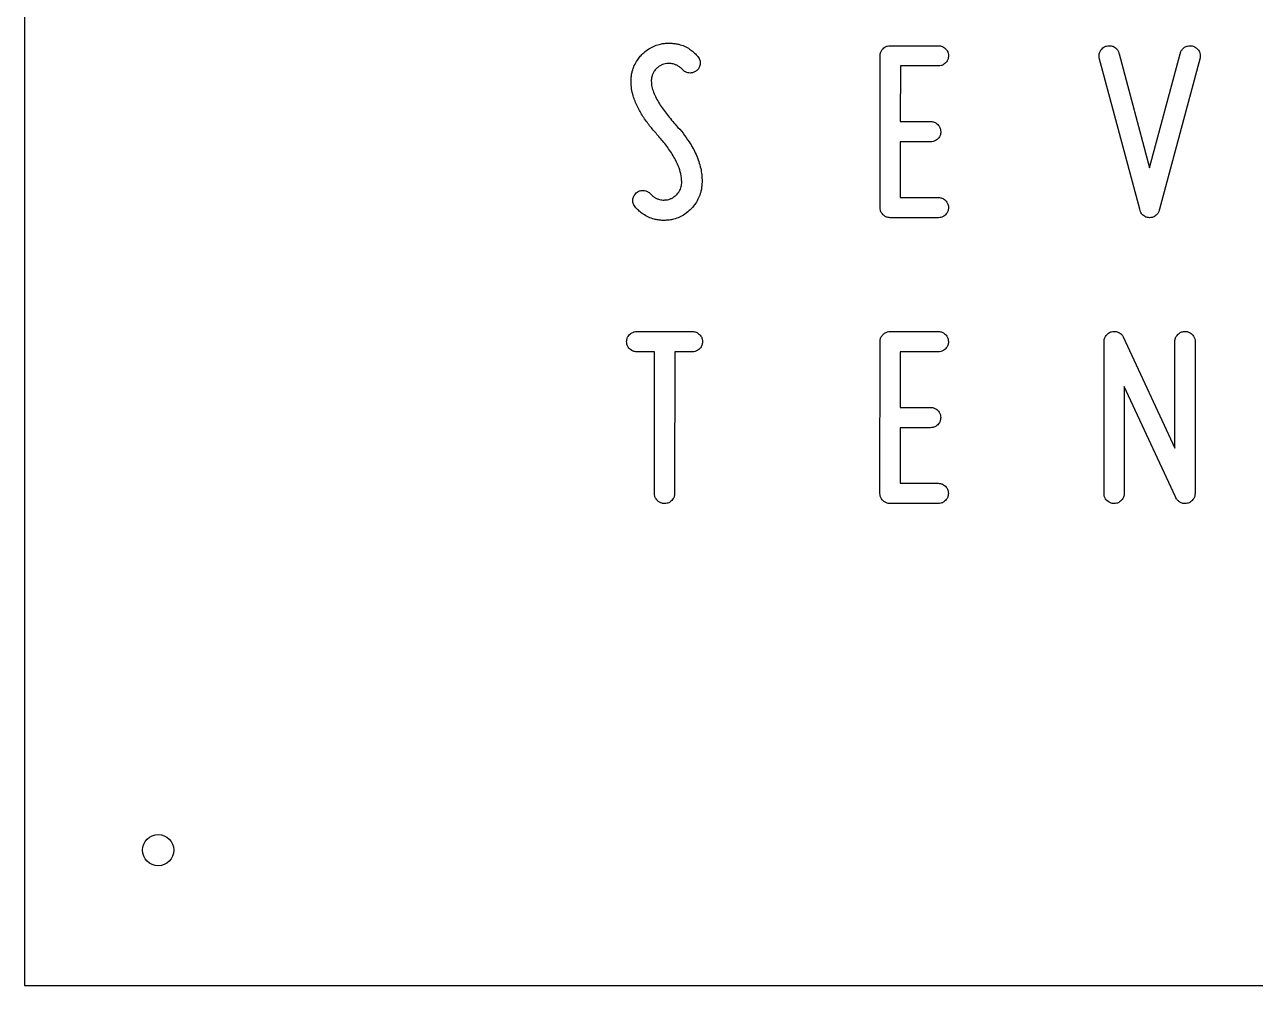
# Model space of a CAD drawing. Header units: millimetres. Extents: x 0 to 1221, y 0 to 920.
# Drawn here: x 0 to 305.3, y 0 to 238.3 of the extents above; entities that cross this region are included whole.
import ezdxf

# ---------------------------------------------------------------- set-up
doc = ezdxf.new("R2010")
doc.units = ezdxf.units.MM

msp = doc.modelspace()

# ---------------------------------------------------------------- linework, layer by layer
at = {"color": 7, "linetype": 'Continuous', "lineweight": 25}
for p, q in [((0, 920), (0, 0)), ((159.79, 233.67), (160.35, 233.67)), ((214.74, 233.04), (226.69, 233.04)), ((212.22, 192.89), (212.23, 230.53)), ((276.64, 192.48), (266.58, 230)), ((271.54, 231), (279.09, 202.71)), ((279.09, 202.71), (286.66, 231)), ((291.61, 229.99), (281.53, 192.48)), ((160.1, 228.62), (159.76, 228.62)), ((217.25, 228.02), (217.24, 214.22)), ((226.69, 228.02), (217.25, 228.02)), ((150.44, 224.2), (150.44, 224.73)), ((155.46, 224.48), (155.46, 224.23)), ((217.24, 214.22), (224.77, 214.22)), ((217.24, 209.2), (217.24, 195.4)), ((224.77, 209.2), (217.24, 209.2)), ((163.01, 198.94), (163.01, 199.32)), ((158.4, 194.77), (158.62, 194.77)), ((217.24, 195.4), (226.68, 195.4)), ((158.65, 189.72), (158.11, 189.72)), ((226.68, 190.38), (214.73, 190.38)), ((151.86, 162.15), (165.67, 162.15)), ((214.72, 162.15), (226.67, 162.15)), ((212.2, 122), (212.21, 159.64)), ((267.78, 122), (267.79, 159.68)), ((272.52, 160.87), (285.34, 133.26)), ((285.34, 133.26), (285.35, 159.67)), ((290.37, 159.67), (290.36, 121.97)), ((156.25, 157.13), (151.86, 157.13)), ((156.25, 122), (156.25, 157.13)), ((161.27, 157.13), (161.26, 122)), ((165.66, 157.13), (161.27, 157.13)), ((217.23, 157.13), (217.22, 143.33)), ((226.67, 157.13), (217.23, 157.13)), ((272.8, 148.54), (272.79, 122)), ((285.5, 121.12), (272.8, 148.54)), ((217.22, 143.33), (224.75, 143.33)), ((217.22, 138.31), (217.22, 124.51)), ((224.75, 138.31), (217.22, 138.31)), ((217.22, 124.51), (226.66, 124.51)), ((226.66, 119.49), (214.71, 119.49)), ((0, 0), (920, 0))]:
    msp.add_line(p, q, dxfattribs=at)
msp.add_circle((33.15, 33.55), 3.87, dxfattribs=at)
for points, knots in [([(153.58, 231.28), (154.04, 231.66), (154.89, 232.35), (156.33, 233.06), (157.61, 233.45), (158.78, 233.64), (159.45, 233.66), (159.79, 233.67)], [0, 0, 0, 0, 0.263858, 0.480406, 0.70329, 0.850803, 1, 1, 1, 1]), ([(160.35, 233.67), (160.68, 233.64), (161.33, 233.59), (162.45, 233.37), (163.7, 232.95), (164.92, 232.27), (165.98, 231.46), (166.56, 230.86), (166.85, 230.56)], [0, 0, 0, 0, 0.1322935, 0.2658783, 0.4617438, 0.6633159, 0.8302174, 1, 1, 1, 1]), ([(212.23, 230.53), (212.24, 230.71), (212.26, 231.14), (212.5, 231.78), (212.82, 232.14), (212.97, 232.3)], [0, 0, 0, 0, 0.266274, 0.667602, 1, 1, 1, 1]), ([(212.97, 232.3), (213.1, 232.42), (213.42, 232.71), (214.04, 232.99), (214.52, 233.03), (214.74, 233.04)], [0, 0, 0, 0, 0.266236, 0.669738, 1, 1, 1, 1]), ([(226.69, 233.04), (226.86, 233.03), (227.3, 233), (227.93, 232.76), (228.3, 232.44), (228.46, 232.3)], [0, 0, 0, 0, 0.266277, 0.667604, 1, 1, 1, 1]), ([(228.46, 232.3), (228.58, 232.17), (228.87, 231.84), (229.15, 231.23), (229.18, 230.74), (229.2, 230.53)], [0, 0, 0, 0, 0.266234, 0.66973, 1, 1, 1, 1]), ([(266.55, 230.53), (266.56, 230.71), (266.58, 231.15), (266.83, 231.78), (267.14, 232.14), (267.29, 232.3)], [0, 0, 0, 0, 0.266274, 0.667602, 1, 1, 1, 1]), ([(267.29, 232.3), (267.42, 232.42), (267.75, 232.72), (268.36, 232.99), (268.84, 233.03), (269.06, 233.04)], [0, 0, 0, 0, 0.266236, 0.669737, 1, 1, 1, 1]), ([(269.06, 233.04), (269.24, 233.03), (269.68, 233.01), (270.32, 232.77), (270.69, 232.46), (270.85, 232.32)], [0, 0, 0, 0, 0.265482, 0.679432, 1, 1, 1, 1]), ([(270.85, 232.32), (270.93, 232.22), (271.1, 232.03), (271.37, 231.6), (271.47, 231.24), (271.54, 231)], [0, 0, 0, 0, 0.258767, 0.517632, 1, 1, 1, 1]), ([(286.66, 231), (286.69, 231.13), (286.76, 231.39), (286.97, 231.85), (287.22, 232.13), (287.38, 232.32)], [0, 0, 0, 0, 0.263235, 0.526544, 1, 1, 1, 1]), ([(287.38, 232.32), (287.51, 232.43), (287.83, 232.72), (288.44, 232.99), (288.92, 233.02), (289.14, 233.04)], [0, 0, 0, 0, 0.267286, 0.66745, 1, 1, 1, 1]), ([(289.14, 233.04), (289.31, 233.03), (289.75, 233), (290.38, 232.76), (290.74, 232.44), (290.91, 232.3)], [0, 0, 0, 0, 0.266277, 0.667604, 1, 1, 1, 1]), ([(290.91, 232.3), (291.02, 232.17), (291.32, 231.84), (291.6, 231.22), (291.63, 230.74), (291.64, 230.53)], [0, 0, 0, 0, 0.266234, 0.669729, 1, 1, 1, 1]), ([(150.44, 224.73), (150.47, 225.06), (150.53, 225.71), (150.77, 226.86), (151.22, 228.15), (151.92, 229.4), (152.72, 230.45), (153.29, 231), (153.58, 231.28)], [0, 0, 0, 0, 0.1319, 0.264977, 0.469396, 0.679787, 0.838723, 1, 1, 1, 1]), ([(166.85, 230.56), (166.96, 230.41), (167.29, 230), (167.56, 229.33), (167.59, 228.82), (167.6, 228.65)], [0, 0, 0, 0, 0.276904, 0.746869, 1, 1, 1, 1]), ([(229.2, 230.53), (229.19, 230.35), (229.16, 229.91), (228.91, 229.29), (228.6, 228.93), (228.46, 228.77)], [0, 0, 0, 0, 0.2715307, 0.673325, 1, 1, 1, 1]), ([(266.58, 230), (266.58, 230.05), (266.57, 230.14), (266.55, 230.32), (266.55, 230.45), (266.55, 230.53)], [0, 0, 0, 0, 0.264144, 0.52828, 1, 1, 1, 1]), ([(291.64, 230.53), (291.64, 230.48), (291.64, 230.38), (291.64, 230.21), (291.62, 230.08), (291.61, 229.99)], [0, 0, 0, 0, 0.264129, 0.528262, 1, 1, 1, 1]), ([(156.9, 227.52), (156.68, 227.3), (156.31, 226.92), (155.9, 226.26), (155.57, 225.47), (155.5, 224.86), (155.46, 224.48)], [0, 0, 0, 0, 0.264868, 0.464464, 0.669882, 1, 1, 1, 1]), ([(159.76, 228.62), (159.48, 228.6), (158.97, 228.58), (158.26, 228.37), (157.56, 228.04), (157.14, 227.71), (156.9, 227.52)], [0, 0, 0, 0, 0.268, 0.484323, 0.706852, 1, 1, 1, 1]), ([(163.14, 227.2), (162.92, 227.41), (162.53, 227.79), (161.84, 228.19), (161.06, 228.51), (160.46, 228.58), (160.1, 228.62)], [0, 0, 0, 0, 0.265909, 0.474228, 0.688653, 1, 1, 1, 1]), ([(165.09, 226.26), (164.89, 226.28), (164.41, 226.32), (163.71, 226.63), (163.33, 227.02), (163.14, 227.2)], [0, 0, 0, 0, 0.271916, 0.643798, 1, 1, 1, 1]), ([(166.78, 226.92), (166.66, 226.82), (166.32, 226.54), (165.73, 226.3), (165.28, 226.27), (165.09, 226.26)], [0, 0, 0, 0, 0.264203, 0.695349, 1, 1, 1, 1]), ([(167.6, 228.65), (167.57, 228.47), (167.51, 228.01), (167.24, 227.39), (166.91, 227.05), (166.78, 226.92)], [0, 0, 0, 0, 0.275621, 0.718315, 1, 1, 1, 1]), ([(228.46, 228.77), (228.33, 228.65), (228.01, 228.35), (227.39, 228.07), (226.91, 228.03), (226.69, 228.02)], [0, 0, 0, 0, 0.268047, 0.666962, 1, 1, 1, 1]), ([(156.87, 211.05), (156.25, 211.76), (155.01, 213.17), (153.37, 215.46), (151.95, 217.93), (151.02, 220.25), (150.52, 222.37), (150.47, 223.58), (150.44, 224.2)], [0, 0, 0, 0, 0.187989, 0.377111, 0.565309, 0.757076, 0.87736, 1, 1, 1, 1]), ([(155.46, 224.23), (155.49, 223.77), (155.56, 222.84), (156.18, 220.93), (157.43, 218.59), (159.39, 215.87), (160.89, 214.16), (161.66, 213.28)], [0, 0, 0, 0, 0.106755, 0.217519, 0.467609, 0.724507, 1, 1, 1, 1]), ([(224.77, 214.22), (224.95, 214.21), (225.38, 214.18), (226.01, 213.94), (226.38, 213.62), (226.54, 213.48)], [0, 0, 0, 0, 0.266276, 0.667604, 1, 1, 1, 1]), ([(163.01, 199.32), (162.96, 199.98), (162.86, 201.33), (162.07, 203.64), (160.72, 206.16), (158.89, 208.73), (157.52, 210.3), (156.87, 211.05)], [0, 0, 0, 0, 0.146995, 0.300269, 0.537371, 0.779735, 1, 1, 1, 1]), ([(161.66, 213.28), (162.23, 212.63), (163.37, 211.33), (165.07, 208.95), (166.68, 206.07), (167.63, 203.26), (168.01, 201), (168.04, 199.94), (168.06, 199.41)], [0, 0, 0, 0, 0.165472, 0.331936, 0.560909, 0.796955, 0.897917, 1, 1, 1, 1]), ([(226.54, 213.48), (226.66, 213.35), (226.95, 213.02), (227.23, 212.41), (227.26, 211.92), (227.28, 211.71)], [0, 0, 0, 0, 0.266241, 0.669761, 1, 1, 1, 1]), ([(227.28, 211.71), (227.27, 211.53), (227.25, 211.1), (227, 210.46), (226.69, 210.1), (226.54, 209.94)], [0, 0, 0, 0, 0.266274, 0.667602, 1, 1, 1, 1]), ([(226.54, 209.94), (226.41, 209.82), (226.08, 209.52), (225.47, 209.25), (224.99, 209.21), (224.77, 209.2)], [0, 0, 0, 0, 0.266236, 0.669736, 1, 1, 1, 1]), ([(161.57, 195.93), (161.78, 196.15), (162.16, 196.52), (162.56, 197.17), (162.89, 197.94), (162.97, 198.56), (163.01, 198.94)], [0, 0, 0, 0, 0.26697, 0.461984, 0.662667, 1, 1, 1, 1]), ([(168.03, 198.66), (168, 198.33), (167.94, 197.68), (167.7, 196.54), (167.25, 195.26), (166.55, 194.02), (165.75, 192.97), (165.18, 192.41), (164.89, 192.14)], [0, 0, 0, 0, 0.1317073, 0.2646084, 0.4685763, 0.6784897, 0.83808, 1, 1, 1, 1]), ([(168.06, 199.41), (168.06, 199.35), (168.06, 199.22), (168.05, 198.97), (168.04, 198.78), (168.03, 198.66)], [0, 0, 0, 0, 0.250602, 0.501203, 1, 1, 1, 1]), ([(150.87, 194.77), (150.89, 194.95), (150.96, 195.41), (151.25, 196.03), (151.59, 196.39), (151.72, 196.53)], [0, 0, 0, 0, 0.263163, 0.7091, 1, 1, 1, 1]), ([(151.72, 196.53), (151.86, 196.64), (152.22, 196.93), (152.86, 197.13), (153.32, 197.15), (153.51, 197.16)], [0, 0, 0, 0, 0.285777, 0.705188, 1, 1, 1, 1]), ([(153.51, 197.16), (153.7, 197.13), (154.2, 197.05), (154.84, 196.72), (155.21, 196.38), (155.36, 196.25)], [0, 0, 0, 0, 0.276022, 0.724929, 1, 1, 1, 1]), ([(155.36, 196.25), (155.57, 196.03), (155.95, 195.64), (156.61, 195.23), (157.39, 194.89), (158.01, 194.82), (158.4, 194.77)], [0, 0, 0, 0, 0.266868, 0.464085, 0.667071, 1, 1, 1, 1]), ([(158.62, 194.77), (158.91, 194.79), (159.43, 194.81), (160.15, 195.03), (160.87, 195.37), (161.31, 195.72), (161.57, 195.93)], [0, 0, 0, 0, 0.268551, 0.479862, 0.697245, 1, 1, 1, 1]), ([(151.62, 192.86), (151.5, 193.01), (151.18, 193.42), (150.91, 194.09), (150.88, 194.6), (150.87, 194.77)], [0, 0, 0, 0, 0.276904, 0.746868, 1, 1, 1, 1]), ([(158.11, 189.72), (157.79, 189.75), (157.14, 189.81), (156.01, 190.05), (154.74, 190.49), (153.5, 191.19), (152.46, 191.99), (151.9, 192.57), (151.62, 192.86)], [0, 0, 0, 0, 0.131826, 0.264848, 0.467452, 0.675971, 0.836759, 1, 1, 1, 1]), ([(212.95, 191.12), (212.84, 191.25), (212.54, 191.58), (212.26, 192.19), (212.23, 192.67), (212.22, 192.89)], [0, 0, 0, 0, 0.266234, 0.66973, 1, 1, 1, 1]), ([(226.68, 195.4), (226.85, 195.39), (227.29, 195.36), (227.92, 195.12), (228.29, 194.8), (228.45, 194.66)], [0, 0, 0, 0, 0.266277, 0.667604, 1, 1, 1, 1]), ([(228.45, 194.66), (228.57, 194.53), (228.86, 194.2), (229.14, 193.59), (229.17, 193.1), (229.19, 192.89)], [0, 0, 0, 0, 0.266238, 0.66974, 1, 1, 1, 1]), ([(229.19, 192.89), (229.18, 192.71), (229.15, 192.27), (228.9, 191.65), (228.59, 191.29), (228.45, 191.13)], [0, 0, 0, 0, 0.271525, 0.673324, 1, 1, 1, 1]), ([(277.3, 191.13), (277.21, 191.24), (277.04, 191.46), (276.79, 191.9), (276.7, 192.26), (276.64, 192.48)], [0, 0, 0, 0, 0.271922, 0.544019, 1, 1, 1, 1]), ([(281.53, 192.48), (281.51, 192.35), (281.45, 192.1), (281.26, 191.64), (281.04, 191.35), (280.91, 191.16)], [0, 0, 0, 0, 0.264925, 0.5298674, 1, 1, 1, 1]), ([(164.89, 192.14), (164.42, 191.75), (163.58, 191.06), (162.14, 190.34), (160.86, 189.94), (159.68, 189.75), (158.99, 189.73), (158.65, 189.72)], [0, 0, 0, 0, 0.263706, 0.477893, 0.698342, 0.848275, 1, 1, 1, 1]), ([(214.73, 190.38), (214.55, 190.39), (214.11, 190.41), (213.48, 190.66), (213.12, 190.97), (212.95, 191.12)], [0, 0, 0, 0, 0.266277, 0.667604, 1, 1, 1, 1]), ([(228.45, 191.13), (228.32, 191.01), (228, 190.71), (227.38, 190.43), (226.9, 190.39), (226.68, 190.38)], [0, 0, 0, 0, 0.268047, 0.666962, 1, 1, 1, 1]), ([(279.09, 190.38), (278.9, 190.39), (278.45, 190.42), (277.82, 190.68), (277.46, 191), (277.3, 191.13)], [0, 0, 0, 0, 0.275418, 0.680162, 1, 1, 1, 1]), ([(280.91, 191.16), (280.77, 191.04), (280.42, 190.73), (279.79, 190.43), (279.3, 190.4), (279.09, 190.38)], [0, 0, 0, 0, 0.274323, 0.68664, 1, 1, 1, 1]), ([(150.09, 161.42), (150.22, 161.53), (150.55, 161.83), (151.17, 162.11), (151.65, 162.14), (151.86, 162.15)], [0, 0, 0, 0, 0.26624, 0.669729, 1, 1, 1, 1]), ([(165.67, 162.15), (165.84, 162.14), (166.28, 162.11), (166.91, 161.87), (167.27, 161.55), (167.44, 161.41)], [0, 0, 0, 0, 0.266281, 0.667589, 1, 1, 1, 1]), ([(212.95, 161.41), (213.08, 161.53), (213.4, 161.83), (214.02, 162.1), (214.5, 162.14), (214.72, 162.15)], [0, 0, 0, 0, 0.266241, 0.669731, 1, 1, 1, 1]), ([(226.67, 162.15), (226.84, 162.14), (227.28, 162.11), (227.91, 161.87), (228.28, 161.55), (228.44, 161.41)], [0, 0, 0, 0, 0.266281, 0.66759, 1, 1, 1, 1]), ([(268.52, 161.45), (268.65, 161.56), (268.98, 161.86), (269.6, 162.14), (270.08, 162.17), (270.3, 162.18)], [0, 0, 0, 0, 0.26624, 0.669729, 1, 1, 1, 1]), ([(270.3, 162.18), (270.47, 162.17), (270.92, 162.15), (271.55, 161.91), (271.92, 161.6), (272.08, 161.46)], [0, 0, 0, 0, 0.265482, 0.679431, 1, 1, 1, 1]), ([(286.09, 161.44), (286.22, 161.56), (286.55, 161.85), (287.16, 162.13), (287.64, 162.16), (287.86, 162.18)], [0, 0, 0, 0, 0.26624, 0.669727, 1, 1, 1, 1]), ([(287.86, 162.18), (288.04, 162.17), (288.47, 162.15), (289.11, 161.9), (289.47, 161.59), (289.63, 161.44)], [0, 0, 0, 0, 0.266281, 0.66759, 1, 1, 1, 1]), ([(149.35, 159.64), (149.36, 159.82), (149.39, 160.26), (149.63, 160.89), (149.95, 161.25), (150.09, 161.42)], [0, 0, 0, 0, 0.266282, 0.667614, 1, 1, 1, 1]), ([(150.09, 157.87), (149.97, 158), (149.68, 158.33), (149.4, 158.94), (149.37, 159.43), (149.35, 159.64)], [0, 0, 0, 0, 0.266241, 0.669761, 1, 1, 1, 1]), ([(167.44, 161.41), (167.55, 161.28), (167.85, 160.95), (168.13, 160.34), (168.16, 159.86), (168.17, 159.64)], [0, 0, 0, 0, 0.266241, 0.669761, 1, 1, 1, 1]), ([(168.17, 159.64), (168.17, 159.46), (168.14, 159.03), (167.9, 158.39), (167.58, 158.03), (167.44, 157.87)], [0, 0, 0, 0, 0.266282, 0.667615, 1, 1, 1, 1]), ([(212.21, 159.64), (212.22, 159.82), (212.24, 160.25), (212.48, 160.89), (212.8, 161.25), (212.95, 161.41)], [0, 0, 0, 0, 0.266282, 0.667615, 1, 1, 1, 1]), ([(228.44, 161.41), (228.56, 161.28), (228.85, 160.95), (229.13, 160.34), (229.16, 159.85), (229.18, 159.64)], [0, 0, 0, 0, 0.266241, 0.669761, 1, 1, 1, 1]), ([(229.18, 159.64), (229.17, 159.46), (229.14, 159.02), (228.89, 158.4), (228.58, 158.04), (228.44, 157.88)], [0, 0, 0, 0, 0.2715307, 0.673325, 1, 1, 1, 1]), ([(267.79, 159.68), (267.8, 159.85), (267.82, 160.29), (268.06, 160.92), (268.38, 161.28), (268.52, 161.45)], [0, 0, 0, 0, 0.266267, 0.667589, 1, 1, 1, 1]), ([(272.08, 161.46), (272.13, 161.41), (272.21, 161.32), (272.36, 161.12), (272.46, 160.97), (272.52, 160.87)], [0, 0, 0, 0, 0.254883, 0.50977, 1, 1, 1, 1]), ([(285.35, 159.67), (285.36, 159.85), (285.39, 160.28), (285.63, 160.91), (285.95, 161.28), (286.09, 161.44)], [0, 0, 0, 0, 0.266267, 0.667589, 1, 1, 1, 1]), ([(289.63, 161.44), (289.75, 161.31), (290.04, 160.98), (290.32, 160.37), (290.36, 159.89), (290.37, 159.67)], [0, 0, 0, 0, 0.266227, 0.669698, 1, 1, 1, 1]), ([(151.86, 157.13), (151.69, 157.14), (151.25, 157.17), (150.62, 157.41), (150.26, 157.73), (150.09, 157.87)], [0, 0, 0, 0, 0.266272, 0.667618, 1, 1, 1, 1]), ([(167.44, 157.87), (167.31, 157.75), (166.98, 157.46), (166.36, 157.18), (165.88, 157.14), (165.66, 157.13)], [0, 0, 0, 0, 0.266231, 0.669742, 1, 1, 1, 1]), ([(228.44, 157.88), (228.31, 157.76), (227.99, 157.47), (227.37, 157.18), (226.89, 157.14), (226.67, 157.13)], [0, 0, 0, 0, 0.268047, 0.666962, 1, 1, 1, 1]), ([(224.75, 143.33), (224.93, 143.32), (225.36, 143.29), (226, 143.05), (226.36, 142.74), (226.52, 142.59)], [0, 0, 0, 0, 0.266281, 0.667589, 1, 1, 1, 1]), ([(226.52, 142.59), (226.64, 142.46), (226.93, 142.13), (227.21, 141.52), (227.25, 141.04), (227.26, 140.82)], [0, 0, 0, 0, 0.266226, 0.669699, 1, 1, 1, 1]), ([(227.26, 140.82), (227.25, 140.64), (227.23, 140.21), (226.98, 139.57), (226.67, 139.21), (226.52, 139.05)], [0, 0, 0, 0, 0.266277, 0.667588, 1, 1, 1, 1]), ([(226.52, 139.05), (226.39, 138.93), (226.07, 138.64), (225.45, 138.36), (224.97, 138.32), (224.75, 138.31)], [0, 0, 0, 0, 0.26624, 0.669729, 1, 1, 1, 1]), ([(226.66, 124.51), (226.83, 124.5), (227.27, 124.47), (227.9, 124.23), (228.27, 123.91), (228.43, 123.77)], [0, 0, 0, 0, 0.266272, 0.667619, 1, 1, 1, 1]), ([(228.43, 123.77), (228.55, 123.64), (228.84, 123.31), (229.12, 122.7), (229.15, 122.21), (229.17, 122)], [0, 0, 0, 0, 0.266241, 0.669761, 1, 1, 1, 1]), ([(156.98, 120.23), (156.86, 120.36), (156.57, 120.69), (156.29, 121.3), (156.26, 121.78), (156.25, 122)], [0, 0, 0, 0, 0.266227, 0.669698, 1, 1, 1, 1]), ([(158.75, 119.49), (158.58, 119.5), (158.14, 119.53), (157.51, 119.77), (157.15, 120.08), (156.98, 120.23)], [0, 0, 0, 0, 0.266281, 0.667589, 1, 1, 1, 1]), ([(160.53, 120.23), (160.4, 120.11), (160.07, 119.82), (159.45, 119.54), (158.97, 119.51), (158.75, 119.49)], [0, 0, 0, 0, 0.26624, 0.669729, 1, 1, 1, 1]), ([(161.26, 122), (161.25, 121.83), (161.23, 121.39), (160.99, 120.76), (160.67, 120.39), (160.53, 120.23)], [0, 0, 0, 0, 0.266267, 0.66759, 1, 1, 1, 1]), ([(212.94, 120.23), (212.82, 120.36), (212.52, 120.69), (212.25, 121.3), (212.21, 121.79), (212.2, 122)], [0, 0, 0, 0, 0.266226, 0.669699, 1, 1, 1, 1]), ([(214.71, 119.49), (214.53, 119.5), (214.1, 119.53), (213.46, 119.77), (213.1, 120.09), (212.94, 120.23)], [0, 0, 0, 0, 0.266281, 0.66759, 1, 1, 1, 1]), ([(228.43, 120.24), (228.3, 120.12), (227.98, 119.83), (227.36, 119.54), (226.88, 119.5), (226.66, 119.49)], [0, 0, 0, 0, 0.268056, 0.666949, 1, 1, 1, 1]), ([(229.17, 122), (229.16, 121.82), (229.13, 121.38), (228.88, 120.76), (228.57, 120.4), (228.43, 120.24)], [0, 0, 0, 0, 0.271531, 0.673325, 1, 1, 1, 1]), ([(268.51, 120.23), (268.4, 120.36), (268.1, 120.69), (267.82, 121.31), (267.79, 121.79), (267.78, 122)], [0, 0, 0, 0, 0.266227, 0.669699, 1, 1, 1, 1]), ([(270.28, 119.49), (270.11, 119.5), (269.67, 119.53), (269.04, 119.77), (268.68, 120.09), (268.51, 120.23)], [0, 0, 0, 0, 0.266281, 0.667589, 1, 1, 1, 1]), ([(272.06, 120.23), (271.93, 120.11), (271.6, 119.82), (270.98, 119.54), (270.5, 119.51), (270.28, 119.49)], [0, 0, 0, 0, 0.26624, 0.669729, 1, 1, 1, 1]), ([(272.79, 122), (272.79, 121.83), (272.76, 121.39), (272.52, 120.76), (272.2, 120.4), (272.06, 120.23)], [0, 0, 0, 0, 0.266267, 0.66759, 1, 1, 1, 1]), ([(286.09, 120.24), (286.03, 120.31), (285.89, 120.45), (285.68, 120.74), (285.57, 120.97), (285.5, 121.12)], [0, 0, 0, 0, 0.270343, 0.540614, 1, 1, 1, 1]), ([(287.85, 119.49), (287.67, 119.5), (287.24, 119.52), (286.61, 119.76), (286.26, 120.09), (286.09, 120.24)], [0, 0, 0, 0, 0.272771, 0.656907, 1, 1, 1, 1]), ([(289.64, 120.24), (289.51, 120.12), (289.17, 119.82), (288.55, 119.54), (288.07, 119.5), (287.85, 119.49)], [0, 0, 0, 0, 0.269, 0.67546, 1, 1, 1, 1]), ([(290.36, 121.97), (290.35, 121.8), (290.33, 121.37), (290.09, 120.75), (289.78, 120.4), (289.64, 120.24)], [0, 0, 0, 0, 0.267531, 0.667396, 1, 1, 1, 1])]:
    msp.add_open_spline(points, degree=3, knots=knots, dxfattribs=at)

doc.saveas('drawing.dxf')
